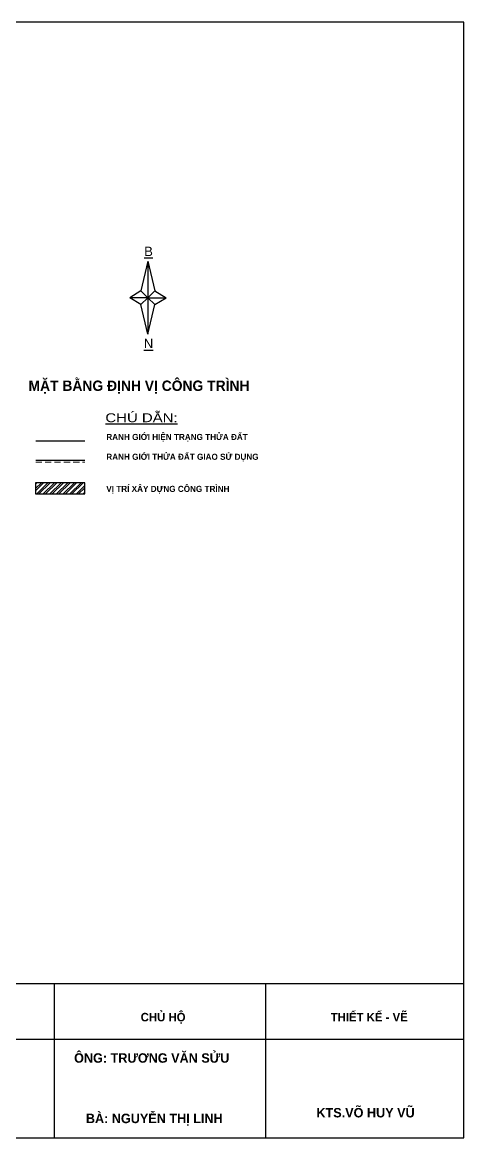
# Model space of a CAD drawing. Header units: millimetres. Extents: x 2164007 to 2324354, y -2513385 to -2308978.
# Drawn here: x 2282034 to 2305599, y -2368572 to -2308978 of the extents above; entities that cross this region are included whole.
import ezdxf

# ---------------------------------------------------------------- set-up
doc = ezdxf.new("R2010")
doc.units = ezdxf.units.MM
doc.linetypes.add('Hidden', pattern=[7.14375, 4.7625, -2.38125])
doc.layers.add('5', color=5, linetype='Continuous')
doc.layers.add('LAYER01', color=7, linetype='Continuous')
for name, color, linetype, lineweight in [('hatch', 253, 'Continuous', 9), ('net thay', 147, 'Continuous', 9), ('text', 7, 'Continuous', 25)]:
    doc.layers.add(name, color=color, linetype=linetype, lineweight=lineweight)
doc.styles.add('KHUNGTEN', font='VHAVAN.TTF')
doc.styles.add('khungten1', font='VHHELS.TTF')
doc.styles.add('style1', font='VHELVCN.TTF')

msp = doc.modelspace()

# ---------------------------------------------------------------- hatches: boundary and pattern name
at = {"layer": 'hatch'}
h = msp.add_hatch(dxfattribs=at)
h.set_pattern_fill('ANSI32', color=256, scale=26.22053, style=0)
h.set_pattern_definition([(45, (2247528.32, -4224816.58), (-176.60031, 176.60031), []), (45, (2247646.06, -4224816.58), (-176.60031, 176.60031), [])])
h.paths.add_polyline_path([(2285376.2, -2333579.6), (2282739.8, -2333579.6), (2282739.8, -2334179.6), (2285376.2, -2334179.6)])

# ---------------------------------------------------------------- linework, layer by layer
at = {"ltscale": 100}
msp.add_line((2282747.7, -2331345.5), (2285363.3, -2331345.5), dxfattribs=at)
at = {"ltscale": 20}
msp.add_line((2282747.7, -2332380.3), (2285363.3, -2332380.3), dxfattribs=at)
at = {"ltscale": 100}
msp.add_lwpolyline([(2282739.8, -2334179.6), (2285376.2, -2334179.6), (2285376.2, -2333579.6), (2282739.8, -2333579.6)], close=True, dxfattribs=at)
at = {"layer": '5'}
msp.add_lwpolyline([(2221325, -2368571.6), (2305598.7, -2368571.6), (2305598.7, -2308978), (2221325, -2308978)], close=True, dxfattribs=at)
at = {"layer": 'LAYER01'}
for p, q in [((2288738.1, -2321745.7), (2288369.2, -2323324)), ((2288738.1, -2321745.7), (2288738.1, -2325640)), ((2288738.1, -2321745.7), (2289107, -2323324)), ((2288369.2, -2323324), (2287770.1, -2323692.9)), ((2288738.1, -2323692.9), (2288369.2, -2323324)), ((2288738.1, -2323692.9), (2289107, -2323324)), ((2289107, -2323324), (2289706.1, -2323692.9)), ((2288738.1, -2323692.9), (2287770.1, -2323692.9)), ((2288369.2, -2324061.8), (2287770.1, -2323692.9)), ((2288738.1, -2323692.9), (2288369.2, -2324061.8)), ((2288738.1, -2325640), (2288369.2, -2324061.8)), ((2288738.1, -2323692.9), (2289706.1, -2323692.9)), ((2288738.1, -2323692.9), (2289107, -2324061.8)), ((2288738.1, -2325640), (2289107, -2324061.8)), ((2289107, -2324061.8), (2289706.1, -2323692.9)), ((2263828.5, -2360338.2), (2305598.7, -2360338.2)), ((2283736.3, -2360338.2), (2283736.3, -2368571.6)), ((2295012, -2360338.2), (2295012, -2368571.6)), ((2305598.7, -2368571.6), (2305598.7, -2360338.2)), ((2263828.5, -2363309.7), (2305598.7, -2363309.7)), ((2263828.5, -2368571.6), (2305598.7, -2368571.6))]:
    msp.add_line(p, q, dxfattribs=at)
for points in [[(2288369.2, -2323324), (2288738.1, -2323692.9), (2288738.1, -2321745.7), (2288369.2, -2323324)], [(2289107, -2323324), (2288738.1, -2323692.9), (2289706.1, -2323692.9), (2289107, -2323324)], [(2288738.1, -2323692.9), (2288369.2, -2324061.8), (2287770.1, -2323692.9), (2288738.1, -2323692.9)], [(2288738.1, -2323692.9), (2289107, -2324061.8), (2288738.1, -2325640), (2288738.1, -2323692.9)]]:
    msp.add_solid(points, dxfattribs=at)
at = {"layer": 'net thay', "linetype": 'Hidden', "ltscale": 70}
msp.add_line((2282747.7, -2332470.8), (2285363.3, -2332470.8), dxfattribs=at)

# ---------------------------------------------------------------- texts
for s, insert, char_height, width, attachment_point in [('{\\f.VnAvantH|b1|i0|c0|p34;mÆt b»ng §ÞNH VÞ C¤NG TR×NH}', (2288264.2, -2328118.5), 553.351, 12368.045, 2), ('{\\f.VnAvantH|b1|i0|c0|p34;\\H1.143x;RANH GIíI HIÖN TR¹NG THöA §ÊT}', (2286518.3, -2330968.8), 284.728, 8779.263, 1), ('{\\f.VnAvantH|b1|i0|c0|p34;\\H1.143x;RANH GIíI THöA §ÊT GIAO Sö DôNG}', (2286518.3, -2332028.5), 284.728, 8779.263, 1), ('{\\f.VnAvantH|b1|i0|c0|p34;\\H1.143x;VÞ TRÝ X¢Y DùNG C¤NG TR×NH}', (2286518.3, -2333743.7), 284.728, 8779.263, 1)]:
    msp.add_mtext(s, dxfattribs=dict(insert=insert, char_height=char_height, width=width, attachment_point=attachment_point))
at = {"layer": 'LAYER01', "attachment_point": 2, "style": 'style1'}
for s, insert, char_height in [('{\\f.VnAvantH|b1|i0|c0|p34;\\C7;CHñ Hé}', (2289550.4, -2361902.5, -16098), 453.901), ('{\\f.VnAvantH|b1|i0|c0|p34;\\C7;THIÕT KÕ - VÏ}', (2300556.7, -2361902.5, -16098), 453.901), ('{\\f.VnAvantH|b1|i0|c0|p34;\\C7;¤NG: TR¦¥NG V¡N SöU}', (2288942.7, -2364061.6, -16098), 504.334), ('{\\f.VnAvantH|b1|i0|c0|p34;\\C7;KTS.Vâ HUY Vò}', (2300359.2, -2366983.9, -16098), 504.334), ('{\\f.VnAvantH|b1|i0|c0|p34;\\C7;Bµ: NGUYÔN THÞ LINH}', (2289078.8, -2367289.3, -16098), 504.334)]:
    msp.add_mtext(s, dxfattribs=dict(at, insert=insert, char_height=char_height))
at = {"layer": 'text', "attachment_point": 5}
for s, insert, char_height, style in [('{\\f.VnHelvetInsH|b0|i0|c0|p34;\\LB}', (2288773.1, -2321217), 498.514, 'KHUNGTEN'), ('{\\f.VnHelvetInsH|b0|i0|c0|p34;\\LN}', (2288773.1, -2326138.5), 498.514, 'KHUNGTEN'), ('{\\f.VnHelvetInsH|b0|i0|c0|p34;\\W1.2;\\LCHó DÉN:}', (2288397.1, -2330109.6), 475.903, 'khungten1')]:
    msp.add_mtext(s, dxfattribs=dict(at, insert=insert, char_height=char_height, style=style))

doc.saveas('drawing.dxf')
